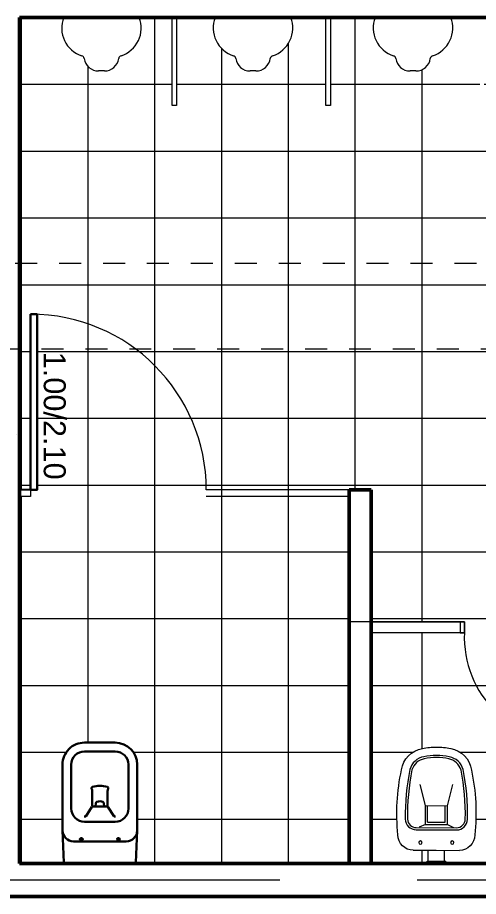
# Model space of a CAD drawing. Header units: millimetres. Extents: x 873 to 1072, y 159 to 369.
# Drawn here: x 930.045 to 932.143, y 316.252 to 320.252 of the extents above; entities that cross this region are included whole.
import ezdxf

# ---------------------------------------------------------------- set-up
doc = ezdxf.new("R2010")
doc.units = ezdxf.units.MM
doc.header["$LTSCALE"] = 10
doc.linetypes.add('DASHED2', pattern=[0.375, 0.25, -0.125])
doc.linetypes.add('HIDDEN2', pattern=[0.1875, 0.125, -0.0625])
doc.layers.get('0').update_dxf_attribs({"color": 90})
for name, color, linetype, lineweight in [('ALUMÍNIO', 16, 'Continuous', 20), ('cinza 03', 252, 'Continuous', 13), ('COTA', 90, 'Continuous', 9), ('HID', 16, 'Continuous', 20), ('linha estutura', 252, 'Continuous', 13), ('MOB', 90, 'Continuous', 13), ('Mobilia', 90, 'Continuous', 13), ('PAREDES', 50, 'Continuous', 50), ('PAREDES 2', 50, 'Continuous', 50), ('pn 02', 16, 'Continuous', 20), ('PN-01', 90, 'Continuous', 13), ('PN-03', 180, 'Continuous', 30), ('SANITARIOS', 90, 'Continuous', 13)]:
    doc.layers.add(name, color=color, linetype=linetype, lineweight=lineweight)
doc.styles.get("Standard").update_dxf_attribs({"font": 'simplex.shx'})

# ---------------------------------------------------------------- blocks, each defined once
blk = doc.blocks.new('VASO')
at = {"layer": 'PN-03', "color": 0}
for p, q in [((-0.5127, -0.0606), (-0.5127, 0.098)), ((-0.5079, 0.103), (-0.3627, 0.1094)), ((-0.3627, 0.1094), (-0.0627, 0.1094)), ((-0.4127, -0.0606), (-0.4127, 0.0594)), ((-0.2627, 0.0694), (-0.0627, 0.0694)), ((-0.3227, -0.0606), (-0.3227, 0.0094)), ((-0.2989, 0.0039), (-0.2989, 0.0108)), ((-0.255, -0.0238), (-0.2989, 0.0039)), ((-0.0027, 0.0094), (-0.0027, -0.0606)), ((0.0373, 0.0094), (0.0373, -0.0606)), ((-0.2531, -0.0606), (-0.2531, -0.0307)), ((-0.183, -0.0257), (-0.2481, -0.0257)), ((-0.5127, -0.0606), (-0.5127, -0.2192)), ((-0.4127, -0.0606), (-0.4127, -0.1806)), ((-0.3227, -0.0606), (-0.3227, -0.1306)), ((-0.2381, -0.042), (-0.2531, -0.0407)), ((-0.2531, -0.0606), (-0.2531, -0.0904)), ((-0.2381, -0.0791), (-0.2531, -0.0804)), ((-0.0027, -0.1306), (-0.0027, -0.0606)), ((0.0373, -0.1306), (0.0373, -0.0606)), ((-0.255, -0.0973), (-0.2989, -0.125)), ((-0.183, -0.0954), (-0.2481, -0.0954)), ((-0.2989, -0.125), (-0.2989, -0.1319)), ((-0.2627, -0.1906), (-0.0627, -0.1906)), ((-0.5079, -0.2242), (-0.3627, -0.2306)), ((-0.3627, -0.2306), (-0.0627, -0.2306))]:
    blk.add_line(p, q, dxfattribs=at)
for points in [[(-0.402, 0.0303, 0.139889), (-0.4036, 0.0298, 0.107118), (-0.4051, 0.0284, 0.079812), (-0.406, 0.0264, 0.067459), (-0.4063, 0.0238, 0.067459), (-0.406, 0.0212, 0.079812), (-0.4051, 0.0192, 0.107118), (-0.4036, 0.0178, 0.139889), (-0.402, 0.0173, 0.139889), (-0.4005, 0.0178, 0.107118), (-0.399, 0.0192, 0.079812), (-0.3981, 0.0212, 0.067459), (-0.3977, 0.0238, 0.067459), (-0.3981, 0.0264, 0.079812), (-0.399, 0.0284, 0.107118), (-0.4005, 0.0298, 0.139889)], [(-0.402, -0.1514, -0.139889), (-0.4036, -0.151, -0.107118), (-0.4051, -0.1495, -0.079812), (-0.406, -0.1475, -0.067459), (-0.4063, -0.1449, -0.067459), (-0.406, -0.1423, -0.079812), (-0.4051, -0.1403, -0.107118), (-0.4036, -0.1389, -0.139889), (-0.402, -0.1385, -0.139889), (-0.4005, -0.1389, -0.107118), (-0.399, -0.1403, -0.079812), (-0.3981, -0.1423, -0.067459), (-0.3977, -0.1449, -0.067459), (-0.3981, -0.1475, -0.079812), (-0.399, -0.1495, -0.107118), (-0.4005, -0.151, -0.139889)]]:
    blk.add_lwpolyline(points, format="xyb", close=True, dxfattribs=at)
for centre, radius, start, end in [((-0.5077, 0.098), 0.005, 92.5269, 180), ((-0.3627, 0.0594), 0.05, 90, 180), ((-0.0627, 0.0094), 0.1, 0, 90), ((-0.2627, 0.0094), 0.06, 90, 180), ((-0.0627, 0.0094), 0.06, 0, 90), ((-0.2481, -0.0307), 0.005, 90, 180), ((-0.1847, 0.0089), 0.0347, 272.8237, 292.69), ((-0.1694, -0.0277), 0.005, 13.9425, 112.69), ((-0.2749, -0.0624), 0.1161, 0.9159, 18.0203), ((-0.239, -0.0486), 0.0067, 14.1141, 81.8789), ((-0.239, -0.0725), 0.0067, 278.1211, 345.8859), ((-0.2845, -0.0651), 0.055, 4.685, 19.1599), ((-0.2845, -0.0561), 0.055, 340.8401, 355.315), ((-0.2749, -0.0587), 0.1161, 341.9797, 359.0841), ((-0.2481, -0.0904), 0.005, 180, 270), ((-0.1847, -0.13), 0.0347, 67.31, 87.1763), ((-0.1694, -0.0934), 0.005, 247.31, 346.0575), ((-0.2627, -0.1306), 0.06, 180, 270), ((-0.0627, -0.1306), 0.06, 270, 0), ((-0.0627, -0.1306), 0.1, 270, 0), ((-0.3627, -0.1806), 0.05, 180, 270), ((-0.5077, -0.2192), 0.005, 180, 267.4731)]:
    blk.add_arc(centre, radius, start, end, dxfattribs=at)
blk = doc.blocks.new('carraro-vaso-P')
at = {"layer": 'SANITARIOS'}
for p, q in [((-0.0425, 0), (0.0425, 0)), ((-0.0425, 0), (-0.0425, -0.01)), ((0.0425, 0), (0.0425, -0.01)), ((-0.0425, -0.01), (0.0425, -0.01)), ((-0.0375, -0.01), (-0.0375, -0.06)), ((0.0375, -0.01), (0.0375, -0.06)), ((-0.1052, -0.06), (-0.0002, -0.06)), ((-0.0002, -0.06), (0.1048, -0.06))]:
    blk.add_line(p, q, dxfattribs=at)
at = {"layer": 'SANITARIOS', "color": 7}
for p, q in [((-0.0502, -0.178), (-0.0785, -0.1644)), ((0.0498, -0.178), (0.0781, -0.1644)), ((-0.0502, -0.263), (-0.0747, -0.3591)), ((0.0498, -0.263), (0.0743, -0.3591))]:
    blk.add_line(p, q, dxfattribs=at)
at = {"layer": 'SANITARIOS', "color": 8}
for p, q in [((-0.0502, -0.178), (-0.0502, -0.263)), ((-0.0502, -0.178), (0.0498, -0.178)), ((-0.0402, -0.188), (-0.0402, -0.263)), ((-0.0402, -0.188), (0.0398, -0.188)), ((0.0398, -0.188), (0.0398, -0.263)), ((0.0498, -0.178), (0.0498, -0.263)), ((-0.0502, -0.263), (0.0498, -0.263))]:
    blk.add_line(p, q, dxfattribs=at)
at = {"layer": 'SANITARIOS'}
blk.add_lwpolyline([(-0.0002, -0.492, -0.052452), (-0.0582, -0.4859, -0.283821), (-0.1215, -0.428, -0.055409), (-0.1419, -0.2015, -0.40571), (-0.0919, -0.153), (-0.0002, -0.153), (0.0916, -0.153, -0.40571), (0.1415, -0.2015, -0.055409), (0.1211, -0.428, -0.283821), (0.0578, -0.4859, -0.052452), (-0.0002, -0.492, -0.051673)], format="xyb", dxfattribs=at)
at = {"layer": 'SANITARIOS', "color": 7}
blk.add_lwpolyline([(-0.0002, -0.482, -0.052555), (-0.0562, -0.4761, -0.282834), (-0.1118, -0.4256, -0.055302), (-0.1319, -0.2018, -0.405417), (-0.0919, -0.163), (0.0916, -0.163, -0.405417), (0.1315, -0.2018, -0.055302), (0.1114, -0.4256, -0.282834), (0.0558, -0.4761, -0.052555), (-0.0002, -0.482, -0.052555)], format="xyb", dxfattribs=at)
at = {"layer": 'SANITARIOS', "color": 8}
for centre in [(-0.0727, -0.095), (0.0723, -0.095)]:
    blk.add_circle(centre, 0.0075, dxfattribs=at)
at = {"layer": 'SANITARIOS'}
for centre, radius, start, end in [((-0.1052, -0.13), 0.07, 90, 180), ((0.1048, -0.13), 0.07, 0, 90), ((0.7547, -0.2277), 0.935, 174.0046, 192.2109), ((-0.7551, -0.2277), 0.935, 347.7891, 5.9954), ((-0.0452, -0.41), 0.115, 187.7128, 260.2946), ((0.0448, -0.41), 0.115, 279.7054, 352.2872), ((-0.0003, -0.216), 0.314, 258.1908, 270.023), ((-0.0001, -0.216), 0.314, 269.977, 281.8092)]:
    blk.add_arc(centre, radius, start, end, dxfattribs=at)
blk = doc.blocks.new('MI')
at = {"layer": 'HID'}
blk.add_line((0, -0.1723), (0, 0.1723), dxfattribs=at)
for centre, radius, start, end in [((0.0476, 0.0485), 0.1326, 17.8058, 111.0126), ((0.1885, 0.0938), 0.0154, 197.8058, 262.5009), ((0.1781, 0.0147), 0.0644, 358.8241, 82.5009), ((0.8923, 0), 0.65, 178.8241, 181.1759), ((0.1781, -0.0147), 0.0644, 277.4991, 1.1759), ((0.1885, -0.0938), 0.0154, 97.4991, 162.1942), ((0.0476, -0.0485), 0.1326, 248.9874, 342.1942)]:
    blk.add_arc(centre, radius, start, end, dxfattribs=at)

msp = doc.modelspace()

# ---------------------------------------------------------------- hatches: boundary and pattern name
at = {"layer": 'cinza 03'}
h = msp.add_hatch(dxfattribs=at)
h.set_pattern_fill('_USER', color=256, scale=0.304, style=0, double=1, pattern_type=0)
h.set_pattern_definition([(0, (937.0546, 320.25163), (0, 0.304), []), (90, (937.0546, 320.25163), (-0.304, 2e-17), [])])
h.paths.add_polyline_path([(937.0546, 320.1512), (936.055, 320.1512, 0.405453), (937.0546, 319.1812)], flags=17)
h.paths.add_polyline_path([(937.0546, 319.1812, -0.405453), (936.055, 320.1512), (936.0546, 320.1512), (936.0546, 320.1812), (937.0546, 320.1812), (937.0546, 320.2516), (935.8546, 320.2516), (935.8546, 318.7016), (935.7546, 318.7016), (935.7546, 319.7516), (933.2796, 319.7516), (933.2796, 317.2933, 0.085572), (933.2996, 317.4516), (933.2996, 317.5016), (933.3196, 317.5016), (933.3196, 317.4516), (933.7196, 317.4516), (933.7196, 316.4016), (933.7646, 316.4016), (933.7646, 317.4516), (933.8296, 317.4516), (933.8296, 317.5016), (933.8496, 317.5016), (933.8496, 317.4516), (933.8696, 317.4516), (933.8696, 316.9612, 0.440458), (934.3596, 317.4516), (934.3596, 317.5016), (934.3796, 317.5016), (934.8396, 317.5016), (934.8896, 317.5016), (934.9096, 317.5016), (934.9096, 317.4516), (934.9296, 317.4516), (934.9296, 316.9612, 0.440458), (935.4196, 317.4516), (935.4196, 317.5016), (935.4396, 317.5016), (935.8996, 317.5016), (935.9496, 317.5016), (935.9696, 317.5016), (935.9696, 317.4516), (935.9896, 317.4516), (935.9896, 316.9612, 0.440458), (936.4796, 317.4516), (936.4796, 317.5016), (936.4996, 317.5016), (937.0546, 317.5016)])
h.paths.add_polyline_path([(937.0546, 317.4516), (936.4996, 317.4516), (936.4796, 317.4516, -0.453254), (935.9696, 316.9625), (935.9696, 317.4516), (935.9496, 317.4516), (935.8996, 317.4516), (935.8846, 317.4516), (935.8846, 316.4016), (936.5649, 316.4016), (936.5649, 316.4115), (936.5699, 316.4116), (936.5698, 316.4616), (936.5025, 316.4614, -0.414214), (936.4324, 316.5312, -0.079608), (936.4477, 316.8267, -0.327728), (936.5421, 316.9248, -0.051673), (936.6065, 316.9316, -0.051673), (936.6709, 316.9251, -0.327728), (936.7657, 316.8274, -0.079608), (936.7823, 316.532, -0.414214), (936.7125, 316.4619), (936.6448, 316.4617), (936.6449, 316.4117), (936.6499, 316.4117), (936.6499, 316.4016), (937.0546, 316.4016)], flags=17)
h.paths.add_polyline_path([(935.8396, 317.4516), (935.4396, 317.4516), (935.4196, 317.4516, -0.453254), (934.9096, 316.9625), (934.9096, 317.4516), (934.8896, 317.4516), (934.8396, 317.4516), (934.8246, 317.4516), (934.8246, 316.4016), (935.5049, 316.4016), (935.5049, 316.4115), (935.5099, 316.4116), (935.5098, 316.4616), (935.4425, 316.4614, -0.414214), (935.3724, 316.5312, -0.079608), (935.3877, 316.8267, -0.327728), (935.4821, 316.9248, -0.051673), (935.5465, 316.9316, -0.051673), (935.6109, 316.9251, -0.327728), (935.7057, 316.8274, -0.079608), (935.7223, 316.532, -0.414214), (935.6525, 316.4619), (935.5848, 316.4617), (935.5849, 316.4117), (935.5899, 316.4117), (935.5899, 316.4016), (935.8396, 316.4016)], flags=16)
h.paths.add_polyline_path([(934.7796, 317.4516), (934.3796, 317.4516), (934.3596, 317.4516, -0.453254), (933.8496, 316.9625), (933.8496, 317.4516), (933.8296, 317.4516), (933.7796, 317.4516), (933.7646, 317.4516), (933.7646, 316.4016), (934.4449, 316.4016), (934.4449, 316.4115), (934.4499, 316.4116), (934.4498, 316.4616), (934.3825, 316.4614, -0.414214), (934.3124, 316.5312, -0.079608), (934.3277, 316.8267, -0.327728), (934.4221, 316.9248, -0.051673), (934.4865, 316.9316, -0.051673), (934.5509, 316.9251, -0.327728), (934.6457, 316.8274, -0.079608), (934.6623, 316.532, -0.414214), (934.5925, 316.4619), (934.5248, 316.4617), (934.5249, 316.4117), (934.5299, 316.4117), (934.5299, 316.4016), (934.7796, 316.4016)], flags=17)
h.paths.add_polyline_path([(933.7196, 317.4516), (933.3196, 317.4516), (933.2996, 317.4516, -0.085572), (933.2796, 317.2933), (933.2796, 316.9247, -0.234614), (933.3621, 316.9852, -0.051673), (933.4265, 316.992, -0.051673), (933.4909, 316.9855, -0.327728), (933.5857, 316.8878, -0.079608), (933.6023, 316.5924, -0.414214), (933.5325, 316.5222), (933.4648, 316.5221), (933.4649, 316.4721), (933.4699, 316.4721), (933.47, 316.4566), (933.5296, 316.4566), (933.5296, 316.4016), (933.7196, 316.4016)], flags=16)
h.paths.add_polyline_path([(933.2796, 319.7516), (933.0693, 319.7516), (933.0693, 319.3516), (932.9693, 319.3516), (932.9693, 320.2516), (932.7307, 320.2516, -0.430703), (932.6474, 320.0778, 0.290031), (932.6369, 320.0652, -0.382247), (932.5717, 320.0092, 0.010262), (932.545, 320.0092, -0.382247), (932.4798, 320.0652, 0.290031), (932.4693, 320.0778, -0.430703), (932.386, 320.2516), (932.1693, 320.2516), (932.1693, 319.8516), (932.1493, 319.8516), (932.1493, 320.2516), (932.018, 320.2516, -0.430703), (931.9347, 320.0778, 0.290031), (931.9242, 320.0652, -0.382247), (931.859, 320.0092, 0.010262), (931.8323, 320.0092, -0.382247), (931.7671, 320.0652, 0.290031), (931.7566, 320.0778, -0.430703), (931.6733, 320.2516), (931.4693, 320.2516), (931.4693, 319.8516), (931.4493, 319.8516), (931.4493, 320.2516), (931.2896, 320.2516, -0.430703), (931.2064, 320.0778, 0.290031), (931.1958, 320.0652, -0.382247), (931.1306, 320.0092, 0.010262), (931.104, 320.0092, -0.382247), (931.0388, 320.0652, 0.290031), (931.0282, 320.0778, -0.430703), (930.945, 320.2516), (930.7693, 320.2516), (930.7693, 319.8516), (930.7493, 319.8516), (930.7493, 320.2516), (930.5995, 320.2516, -0.430703), (930.5163, 320.0778, 0.290031), (930.5057, 320.0652, -0.382247), (930.4405, 320.0092, 0.010262), (930.4138, 320.0092, -0.382247), (930.3487, 320.0652, 0.290031), (930.3381, 320.0778, -0.430703), (930.2548, 320.2516), (930.0546, 320.2516), (930.0546, 318.1016), (930.1046, 318.1016), (930.1046, 318.9016), (930.1346, 318.9016), (930.1346, 318.9011, -0.40327), (930.9046, 318.1016), (931.5546, 318.1016), (931.6546, 318.1016), (931.6546, 317.5016), (931.6596, 317.5016), (932.0596, 317.5016), (932.0796, 317.5016), (932.0796, 317.4516, 0.440458), (932.5696, 316.9612), (932.5696, 317.4516), (932.5896, 317.4516), (932.5896, 317.5016), (932.6096, 317.5016), (932.7696, 317.5016), (932.7896, 317.5016), (932.7896, 317.4516), (932.8096, 317.4516), (932.8096, 316.9612, 0.341996), (933.2796, 317.2933)])
h.paths.add_polyline_path([(932.0796, 317.4516), (932.0596, 317.4516), (931.6546, 317.4516), (931.6546, 316.4016), (931.9093, 316.4016), (931.9094, 316.4117), (931.9144, 316.4117), (931.9145, 316.4617), (931.8468, 316.4619, -0.414214), (931.7769, 316.532, -0.079608), (931.7936, 316.8274, -0.327728), (931.8884, 316.9251, -0.051673), (931.9528, 316.9316, -0.051673), (932.0172, 316.9248, -0.327728), (932.1115, 316.8267, -0.079608), (932.1269, 316.5312, -0.414214), (932.0568, 316.4614), (931.9895, 316.4616), (931.9894, 316.4116), (931.9944, 316.4115), (931.9943, 316.4016), (932.6596, 316.4016), (932.6596, 317.4516), (932.6096, 317.4516), (932.5896, 317.4516), (932.5896, 316.9625, -0.453254)])
h.paths.add_polyline_path([(931.5546, 318.1016), (930.9046, 318.1016, 0.40327), (930.1346, 318.9011), (930.1346, 318.1016), (930.1046, 318.1016), (930.1046, 318.0716), (930.0546, 318.0716), (930.0546, 316.4016), (930.2566, 316.4016), (930.2502, 316.5472, -0.022055), (930.25, 316.5516), (930.25, 316.8516, -0.414214), (930.35, 316.9516), (930.42, 316.9516), (930.49, 316.9516, -0.414214), (930.59, 316.8516), (930.59, 316.5516, -0.022055), (930.5898, 316.5472), (930.5834, 316.4016), (931.5546, 316.4016)])
h.paths.add_polyline_path([(937.0326, 320.0594), (936.1869, 320.0594), (936.1869, 319.7851), (937.0326, 319.7851)], flags=24)
h.paths.add_polyline_path([(933.2268, 318.9589), (934.9354, 318.9589), (934.9354, 318.0337), (933.2268, 318.0337)], flags=9)
h.paths.add_polyline_path([(930.2895, 318.7559), (930.2895, 318.1452), (930.1361, 318.1452), (930.1361, 318.7559)], flags=25)
h = msp.add_hatch(dxfattribs=at)
h.set_pattern_fill('AREIA', color=256, scale=0.8, style=0)
h.set_pattern_definition([(0, (1.7942, 0.2854), (0.472, 0.344), [0, -0.192, 0, -0.256, 0, -0.448]), (10, (2.1222, 0.6534), (0.26470962, 0.66405483), [0, -0.496, 0, -0.112, 0, -0.424]), (20, (1.8502, 0.5734), (0.16859213, 0.77649), [0, -0.344, 0, -0.232, 0, -0.504]), (30, (2.1622, 0.4934), (0.01898454, 0.63911782), [0, -0.448, 0, -0.568, 0, -0.408]), (40, (2.0262, 0.4134), (0.22406688, 0.67884758), [0, -0.328, 0, -0.264, 0, -0.456]), (50, (2.3622, 0.3334), (-0.12326705, 0.50027716), [0, -0.096, 0, -0.632, 0, -0.376]), (60, (2.2102, 0.2534), (-0.12018962, 0.86382548), [0, -0.12, 0, -0.376, 0, -0.432]), (70, (2.0182, 0.1734), (-0.2254158, 0.45663522), [0, -0.224, 0, -0.256, 0, -0.584]), (80, (2.0742, 0.0934), (-0.27350139, 0.5681241), [0, -0.288, 0, -0.344]), (90, (2.4182, 0.0134), (-0.536, 0.368), [0, -0.44, 0, -0.248, 0, -0.584]), (100, (1.7462, 0.0934), (-0.48471527, 0.2150979), [0, -0.224, 0, -0.464, 0, -0.528]), (110, (1.8262, 0.1734), (-0.50179568, 0.39627402), [0, -0.384, 0, -0.304, 0, -0.424]), (120, (1.9062, 0.2534), (-0.7135486, 0.24390243), [0, -0.528, 0, -0.168, 0, -0.608]), (130, (1.9862, 0.3334), (-0.52852277, -0.00486641), [0, -0.304, 0, -0.112, 0, -0.624]), (140, (2.0662, 0.4134), (-0.8310704, -0.10678), [0, -0.088, 0, -0.464, 0, -0.384]), (150, (2.1462, 0.4934), (-0.64319477, -0.26604602), [0, -0.224, 0, -0.264, 0, -0.512]), (160, (2.2262, 0.5734), (-0.7916079, -0.4440326), [0, -0.472, 0, -0.192, 0, -0.328]), (170, (2.3062, 0.6534), (-0.38783277, -0.40277257), [0, -0.304, 0, -0.176, 0, -0.616])])
h.paths.add_polyline_path([(929.7646, 318.6074), (929.472, 319.0355), (929.2957, 319.6374), (928.9708, 319.1518), (929.3153, 318.4068), (929.1528, 317.9865), (929.5891, 317.7114), (929.7565, 317.5655), (930.0553, 318.2903), (930.0385, 318.748)])

# ---------------------------------------------------------------- linework, layer by layer
msp.add_line((930.1046, 318.1016), (930.0546, 318.1016))
at = {"layer": 'ALUMÍNIO'}
for p, q in [((930.1046, 318.1016), (930.1046, 318.0716)), ((931.5546, 318.1016), (930.9046, 318.1016)), ((930.1046, 318.0716), (930.0546, 318.0716)), ((931.5546, 318.0716), (930.9046, 318.0716))]:
    msp.add_line(p, q, dxfattribs=at)
at = {"layer": 'cinza 03'}
for centre, radius, start, end in [((930.1046, 318.1016), 0.8, 360, 90), ((932.549, 317.4306), 0.4698, 177.4322, 274.9626)]:
    msp.add_arc(centre, radius, start, end, dxfattribs=at)
at = {"layer": 'linha estutura', "linetype": 'DASHED2', "ltscale": 0.5}
msp.add_line((907.49, 316.3266), (990.8144, 316.3266), dxfattribs=at)
at = {"layer": 'MOB'}
for points in [[(930.7693, 319.8516), (930.7493, 319.8516), (930.7493, 320.2516), (930.7693, 320.2516)], [(931.4693, 319.8516), (931.4493, 319.8516), (931.4493, 320.2516), (931.4693, 320.2516)]]:
    msp.add_lwpolyline(points, close=True, dxfattribs=at)
at = {"layer": 'PAREDES'}
for p, q in [((930.0546, 320.2516), (937.0546, 320.2516)), ((931.5546, 318.1016), (931.5546, 316.4016)), ((931.5546, 318.1016), (931.6546, 318.1016)), ((931.6546, 318.1016), (931.6546, 316.4016))]:
    msp.add_line(p, q, dxfattribs=at)
at = {"layer": 'PAREDES 2'}
for p, q in [((930.0546, 320.2516), (930.0546, 316.4016)), ((930.0546, 316.4016), (933.0296, 316.4016)), ((929.9046, 316.2516), (932.5546, 316.2516))]:
    msp.add_line(p, q, dxfattribs=at)
at = {"layer": 'pn 02'}
for p, q in [((931.6596, 317.5016), (931.5596, 317.5016)), ((932.0596, 317.5016), (931.6096, 317.5016)), ((931.6596, 317.5016), (932.0596, 317.5016)), ((932.0596, 317.5016), (932.0596, 317.4516)), ((932.0796, 317.5016), (932.0596, 317.5016)), ((932.0596, 317.5016), (932.0796, 317.5016)), ((932.0796, 317.4516), (932.0796, 317.5016)), ((932.0796, 317.5016), (932.0796, 317.4516)), ((932.0596, 317.4516), (931.6596, 317.4516)), ((932.0596, 317.4516), (932.0796, 317.4516)), ((932.0796, 317.4516), (932.0596, 317.4516))]:
    msp.add_line(p, q, dxfattribs=at)
at = {"layer": 'PN-01', "linetype": 'HIDDEN2', "ltscale": 0.08}
msp.add_lwpolyline([(935.5346, 318.7437), (935.5346, 319.1325), (929.3543, 319.1325), (929.3543, 318.7437)], close=True, dxfattribs=at)
at = {"layer": 'PN-03'}
msp.add_lwpolyline([(930.1046, 318.9016), (930.1046, 318.1016), (930.1346, 318.1016), (930.1346, 318.9016)], close=True, dxfattribs=at)

# ---------------------------------------------------------------- block references
at = {"layer": 'HID', "xscale": -1, "rotation": 270}
msp.add_blockref('VASO', (930.4806, 316.9143), dxfattribs=at)
at = {"layer": 'MOB', "rotation": 270}
for p in [(930.4272, 320.2516), (931.1173, 320.2516), (931.8457, 320.2516)]:
    msp.add_blockref('MI', p, dxfattribs=at)
at = {"layer": 'Mobilia', "xscale": -1, "rotation": 179.8741819709587}
msp.add_blockref('carraro-vaso-P', (931.9518, 316.4016), dxfattribs=at)

# ---------------------------------------------------------------- texts
at = {"layer": 'COTA', "insert": (930.2645, 318.7309), "char_height": 0.1, "width": 1.1672, "attachment_point": 1, "rotation": 270}
msp.add_mtext('{\\fArial|b0|i0|c0|p34;1.00/2.10}', dxfattribs=at)

doc.saveas('drawing.dxf')
